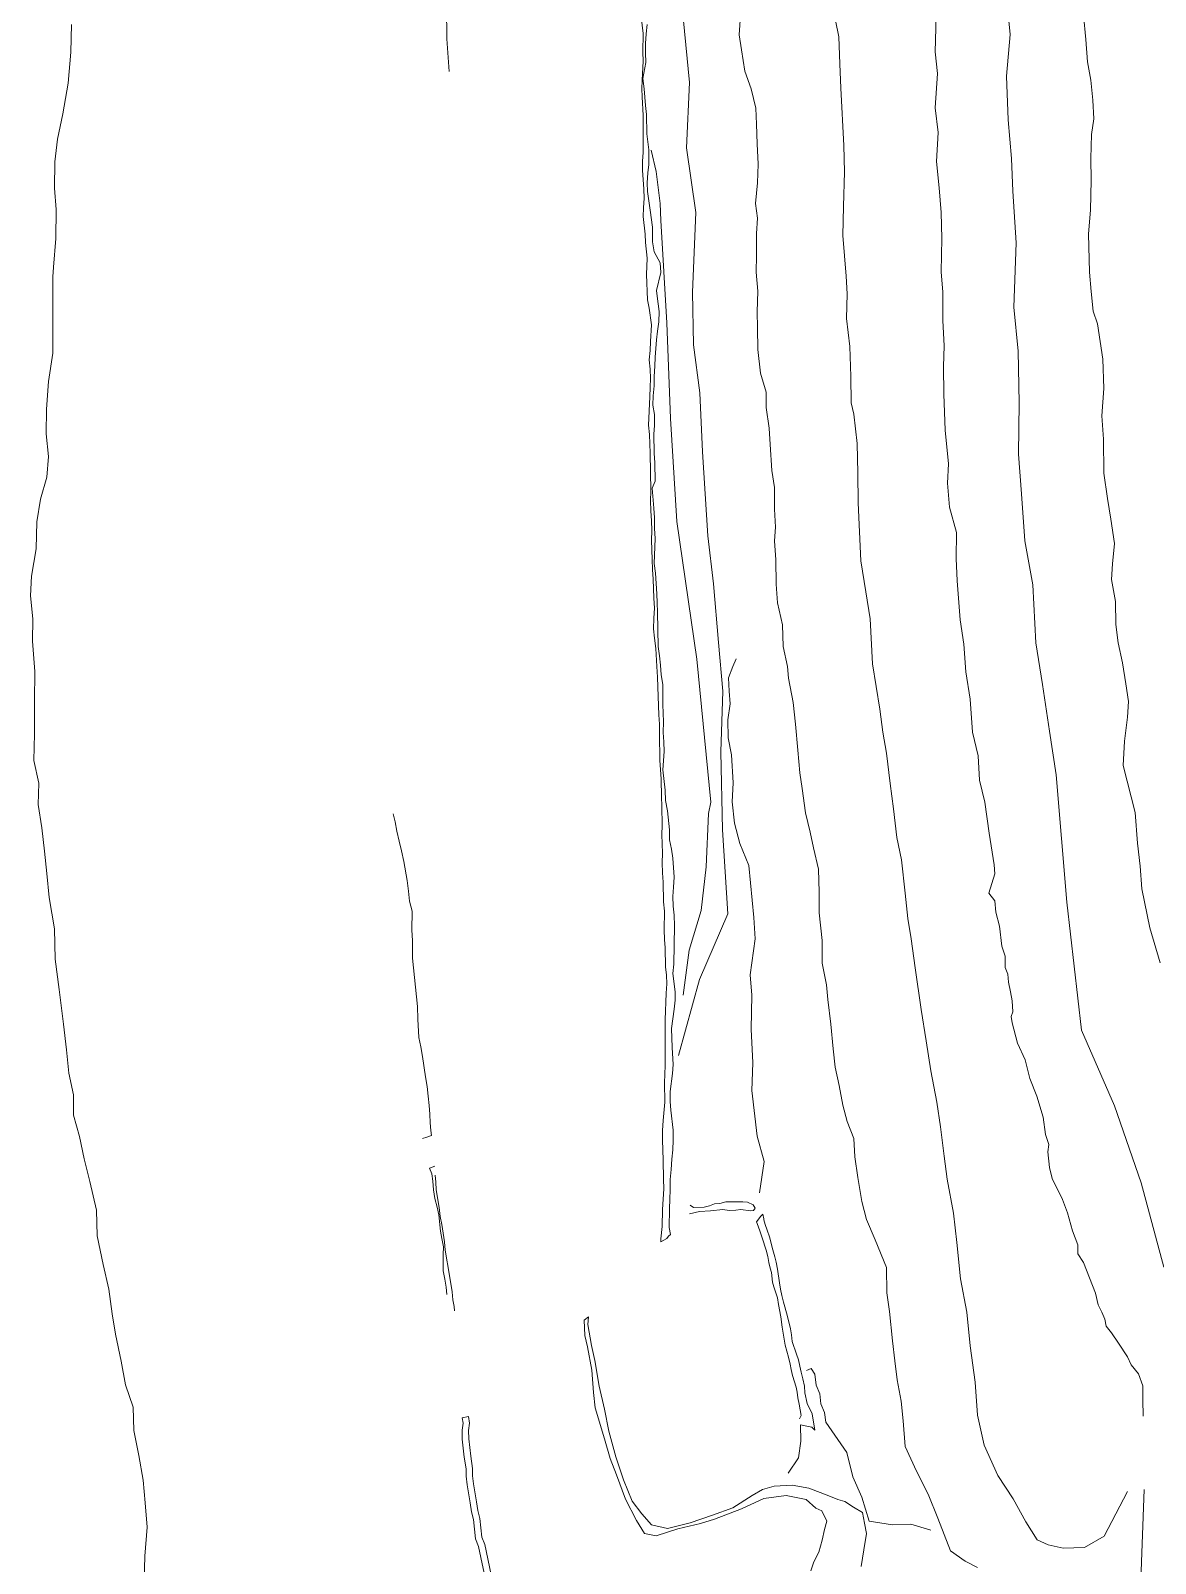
# Model space of a CAD drawing. Extents: x 683321 to 688873, y 7661944 to 7668387.
# Drawn here: x 685379 to 685552.8, y 7666588.9 to 7666825.8 of the extents above; entities that cross this region are included whole.
import ezdxf

# ---------------------------------------------------------------- set-up
doc = ezdxf.new("R2010")
doc.units = 0
doc.header["$MEASUREMENT"] = 0
doc.layers.add('01 CRESTA_Line', color=3, linetype='Continuous', lineweight=20)

msp = doc.modelspace()

# ---------------------------------------------------------------- linework, layer by layer
at = {"layer": '01 CRESTA_Line'}
for points in [[(685479.1, 7666667.38, 4191.14), (685482.33, 7666679.15, 4190.64), (685486.73, 7666689.3, 4189.89), (685485.9, 7666702.28, 4189.79), (685485.64, 7666714.34, 4189.92), (685485.96, 7666723.68, 4188.96), (685485.3, 7666731.2, 4188.2), (685484.52, 7666740.31, 4187.2), (685483.65, 7666747.73, 4187.16), (685482.83, 7666760.71, 4187.1), (685482.4, 7666769.8, 4187.1), (685481.42, 7666777.23, 4187.15), (685481.28, 7666785.39, 4187.19), (685481.78, 7666797.71, 4187.2), (685480.34, 7666807.72, 4187.25), (685480.79, 7666817.8, 4187.36), (685479.68, 7666829.42, 4187.65), (685480.12, 7666839.59, 4187.94), (685480.58, 7666846.97, 4188.27), (685481.16, 7666851.01, 4188.48)], [(685529.81, 7666831.07, 4150.06), (685530.36, 7666825.2, 4150.09), (685529.79, 7666818.76, 4150), (685530.07, 7666812.02, 4149.95), (685530.58, 7666806.04, 4149.94), (685530.78, 7666800.99, 4150.02), (685531.32, 7666793.01, 4149.96), (685530.94, 7666783.07, 4149.99), (685531.59, 7666776.28, 4150.06), (685531.77, 7666768.28, 4149.94), (685531.65, 7666760.34, 4150.08), (685532.14, 7666754.22, 4150.19), (685532.66, 7666746.94, 4150.19), (685533.86, 7666740.12, 4150.2), (685534.34, 7666731.16, 4150.21), (685535.37, 7666724.74, 4150.12), (685536.45, 7666717.54, 4150.14), (685537.47, 7666710.77, 4150.14), (685539.12, 7666691.07, 4149.89), (685541.4, 7666671.3, 4149.97), (685546.47, 7666659.58, 4150.15), (685550.62, 7666647.7, 4150.31), (685554.13, 7666634.64, 4150.42)], [(685443.66, 7666819.48, 4189.07), (685443.29, 7666824.52, 4189.16), (685443.27, 7666829.46, 4189.09)], [(685474.24, 7666826.76, 4189.88), (685474.12, 7666825.32, 4189.94), (685474.02, 7666823.83, 4190.02), (685474, 7666822.36, 4190.09), (685474.05, 7666820.91, 4190.2), (685473.6, 7666818.41, 4190.31), (685473.81, 7666816.83, 4190.49), (685473.98, 7666814.24, 4190.54), (685474.17, 7666812.85, 4190.69), (685474.21, 7666809.88, 4190.82), (685474.51, 7666807.39, 4190.82), (685474.52, 7666805.12, 4190.73), (685474.34, 7666803.82, 4190.8), (685474.25, 7666802.31, 4190.79), (685474.29, 7666800.97, 4190.78), (685474.74, 7666798.06, 4190.77), (685475.1, 7666795.42, 4190.88), (685475.09, 7666793.18, 4191.03), (685475.35, 7666791.64, 4191), (685476.25, 7666789.91, 4190.79), (685476.4, 7666788.42, 4190.61), (685475.68, 7666785.66, 4191.12), (685475.82, 7666784.77, 4191.1), (685476.11, 7666782.42, 4190.99), (685476.05, 7666780.81, 4190.93), (685475.88, 7666779.35, 4190.91), (685475.69, 7666778.01, 4190.94), (685475.52, 7666775.34, 4190.92), (685475.45, 7666773.92, 4190.92), (685475.36, 7666772.33, 4190.94), (685475.32, 7666770.88, 4190.92), (685475.19, 7666769.38, 4190.99), (685475.15, 7666767.89, 4191.04), (685475.4, 7666766.45, 4191.04), (685475.42, 7666764.79, 4191.11), (685475.31, 7666763.42, 4191.07), (685475.36, 7666760.48, 4191.08), (685475.44, 7666758.98, 4191.15), (685475.49, 7666756.16, 4191.07), (685475.01, 7666755.07, 4191.02), (685475.29, 7666751.99, 4191.04), (685475.38, 7666750.5, 4191.07), (685475.41, 7666748.86, 4191.18), (685475.48, 7666747.3, 4191.17), (685475.35, 7666743.42, 4191.17), (685475.53, 7666741.93, 4191.21), (685475.77, 7666738.74, 4191.32), (685475.82, 7666737.37, 4191.17), (685475.85, 7666735.92, 4191.09), (685475.98, 7666730.6, 4191.52), (685476.16, 7666729.17, 4191.42), (685476.33, 7666727.7, 4191.33), (685476.44, 7666726.22, 4191.32), (685476.66, 7666724.72, 4191.38), (685476.67, 7666721.64, 4191.58), (685476.77, 7666718.94, 4191.51), (685476.76, 7666717.31, 4191.56), (685476.84, 7666715.85, 4191.49), (685476.87, 7666714.36, 4191.53), (685476.66, 7666711.54, 4191.57), (685477.05, 7666708.41, 4191.57), (685477.1, 7666706.78, 4191.69), (685477.38, 7666705.21, 4191.66), (685477.71, 7666702.28, 4191.65), (685477.72, 7666700.74, 4191.74), (685478.01, 7666699.27, 4191.8), (685478.22, 7666697.88, 4191.81), (685478.46, 7666694.94, 4191.87), (685478.32, 7666693.41, 4191.96), (685478.23, 7666691.94, 4191.89), (685478.27, 7666690.48, 4191.85), (685478.44, 7666689.07, 4191.8), (685478.5, 7666687.44, 4191.95), (685478.38, 7666681.51, 4191.88), (685478.25, 7666680.06, 4191.89), (685478.61, 7666677.24, 4191.95), (685478.59, 7666675.92, 4191.9), (685478.44, 7666674.55, 4191.79), (685478.24, 7666673.05, 4191.77), (685478.03, 7666671.56, 4191.77), (685478.12, 7666668.6, 4191.67), (685478.26, 7666666.01, 4191.72), (685478.2, 7666664.59, 4191.67), (685477.8, 7666661.81, 4191.67), (685477.82, 7666660.29, 4191.63), (685477.92, 7666658.94, 4191.53), (685478.28, 7666655.83, 4191.69), (685478.3, 7666654.29, 4191.68), (685478.21, 7666652.81, 4191.71), (685478.06, 7666651.35, 4191.69), (685477.95, 7666649.76, 4191.68), (685477.83, 7666648.2, 4191.63), (685477.81, 7666646.64, 4191.65), (685477.75, 7666645.15, 4191.59), (685477.72, 7666643.67, 4191.57), (685477.67, 7666640.81, 4191.51), (685477.85, 7666639.71, 4191.36), (685477.54, 7666639.47, 4191.51), (685477.29, 7666639.09, 4191.5), (685476.39, 7666638.59, 4191.43), (685476.4, 7666639.02, 4191.49), (685476.6, 7666640.93, 4191.53), (685476.63, 7666643.59, 4191.6), (685476.71, 7666645.17, 4191.67), (685476.82, 7666646.78, 4191.78), (685476.77, 7666648.28, 4191.72), (685476.74, 7666651.2, 4191.73), (685476.63, 7666654.35, 4191.64), (685476.64, 7666655.79, 4191.68), (685476.73, 7666657.34, 4191.72), (685476.98, 7666660.17, 4191.67), (685476.96, 7666663.18, 4191.77), (685477.06, 7666665.84, 4191.73), (685477.02, 7666667.96, 4191.94), (685477.04, 7666669.5, 4191.93), (685477.03, 7666671.74, 4191.93), (685477.06, 7666672.92, 4191.83), (685477.2, 7666677.02, 4191.97), (685477.28, 7666678.48, 4192.05), (685477.27, 7666679.81, 4192), (685477.12, 7666681.09, 4191.93), (685477.02, 7666684.04, 4191.96), (685476.94, 7666685.31, 4191.89), (685476.89, 7666686.82, 4191.97), (685476.94, 7666689.69, 4191.93), (685476.81, 7666691.16, 4191.99), (685476.75, 7666694.17, 4192.01), (685476.61, 7666695.61, 4191.88), (685476.6, 7666697.16, 4191.9), (685476.61, 7666698.67, 4191.83), (685476.51, 7666701.57, 4191.73), (685476.6, 7666702.95, 4191.68), (685476.53, 7666705.95, 4191.7), (685476.46, 7666707.38, 4191.66), (685476.42, 7666710.11, 4191.65), (685476.34, 7666711.58, 4191.68), (685476.23, 7666713, 4191.7), (685476.2, 7666714.34, 4191.61), (685476.19, 7666715.78, 4191.57), (685476.18, 7666718.61, 4191.5), (685476.07, 7666720.02, 4191.48), (685475.97, 7666722.89, 4191.46), (685475.87, 7666725.89, 4191.4), (685475.75, 7666727.54, 4191.46), (685475.6, 7666730.31, 4191.37), (685475.41, 7666731.88, 4191.35), (685475.25, 7666733.36, 4191.24), (685475.31, 7666734.98, 4191.27), (685475.37, 7666736.53, 4191.32), (685475.28, 7666738.09, 4191.37), (685475.2, 7666741.04, 4191.26), (685475.08, 7666742.49, 4191.24), (685475.06, 7666744.08, 4191.29), (685474.94, 7666747.07, 4191.24), (685474.96, 7666748.53, 4191.16), (685474.93, 7666750.05, 4191.16), (685474.81, 7666751.59, 4191.15), (685474.76, 7666753.12, 4191.15), (685474.83, 7666754.67, 4191.11), (685474.71, 7666760.51, 4191.1), (685474.61, 7666763.38, 4191.09), (685474.46, 7666764.83, 4191.04), (685474.68, 7666769.21, 4191.06), (685474.73, 7666770.68, 4191.03), (685474.77, 7666772.06, 4190.95), (685474.73, 7666773.46, 4190.92), (685474.59, 7666774.94, 4190.94), (685474.75, 7666776.39, 4191.1), (685474.76, 7666777.77, 4191.06), (685474.93, 7666780.34, 4190.91), (685474.59, 7666782.9, 4191.12), (685474.33, 7666784.2, 4191.02), (685474.16, 7666788.11, 4191.08), (685474.28, 7666790.62, 4191.02), (685473.98, 7666793.08, 4190.91), (685473.93, 7666794.34, 4190.9), (685473.64, 7666797.1, 4190.84), (685473.72, 7666798.41, 4190.74), (685473.8, 7666799.93, 4190.84), (685473.75, 7666801.33, 4190.82), (685473.54, 7666804.22, 4190.8), (685473.54, 7666805.61, 4190.77), (685473.65, 7666806.98, 4190.83), (685473.64, 7666808.28, 4190.82), (685473.65, 7666812.7, 4190.67), (685473.47, 7666815.6, 4190.41), (685473.43, 7666816.84, 4190.39), (685473.48, 7666818.18, 4190.28), (685473.64, 7666821.09, 4190.22), (685473.57, 7666822.47, 4190.11), (685473.62, 7666825.36, 4189.94), (685473.31, 7666827.96, 4189.69)], [(685525.34, 7666588.25, 4175.96), (685523.42, 7666589.21, 4177.56), (685521.13, 7666590.79, 4179.52), (685519.17, 7666595.85, 4181.35), (685517.67, 7666599.59, 4179.64), (685515.91, 7666603.13, 4179.27), (685514.12, 7666606.96, 4179.44), (685513.81, 7666610.9, 4179.42), (685513.52, 7666613.95, 4179.41), (685512.92, 7666617.23, 4179.39), (685512.52, 7666620.2, 4179.38), (685512.18, 7666623.26, 4179.44), (685511.73, 7666627.81, 4179.52), (685511.28, 7666630.71, 4179.57), (685511.23, 7666634.61, 4179.64), (685509.49, 7666638.91, 4179.68), (685508.15, 7666642.04, 4179.71), (685507.43, 7666644.8, 4179.73), (685506.81, 7666648.52, 4179.74), (685506.37, 7666651.72, 4179.75), (685506.22, 7666654.57, 4179.76), (685505.17, 7666657.16, 4179.78), (685504.5, 7666659.69, 4179.79), (685503.92, 7666662.72, 4179.81), (685503.31, 7666665.58, 4179.84), (685503.01, 7666668.41, 4179.87), (685502.64, 7666672.21, 4179.9), (685502.21, 7666676.02, 4179.94), (685501.97, 7666678.32, 4179.95), (685501.3, 7666681.67, 4179.95), (685501.3, 7666685.18, 4179.96), (685500.85, 7666689.42, 4179.95), (685500.85, 7666692.62, 4179.93), (685500.72, 7666696.21, 4179.92), (685499.96, 7666699.47, 4180), (685499.44, 7666701.93, 4180.06), (685498.75, 7666704.9, 4180.13), (685498.24, 7666708.64, 4180.16), (685497.87, 7666711.1, 4180.19), (685497.53, 7666714.57, 4180.22), (685497.2, 7666718.62, 4180.28), (685496.83, 7666721.97, 4180.33), (685496.1, 7666725.73, 4180.38), (685495.94, 7666727.49, 4180.43), (685495.26, 7666730.61, 4180.51), (685495.19, 7666733.97, 4180.6), (685494.41, 7666737.36, 4180.69), (685494.22, 7666740.23, 4180.55), (685494.15, 7666744.02, 4180.38), (685493.92, 7666746.93, 4180.24), (685494.08, 7666749.03, 4180.15), (685493.92, 7666751.85, 4180.14), (685493.92, 7666755.2, 4180.12), (685493.52, 7666757.8, 4180.11), (685493.25, 7666761.83, 4180.18), (685493.1, 7666764.36, 4180.23), (685492.68, 7666767.56, 4180.28), (685492.66, 7666769.95, 4180.31), (685491.76, 7666772.86, 4180.36), (685491.38, 7666776.52, 4180.41), (685491.32, 7666779.86, 4180.46), (685491.24, 7666782.32, 4180.5), (685491.38, 7666785.53, 4180.54), (685491.09, 7666788.5, 4180.56), (685491.17, 7666791.03, 4180.57), (685491.18, 7666794.44, 4180.58), (685491.32, 7666796.84, 4180.59), (685491.02, 7666799.08, 4180.59), (685491.32, 7666802.28, 4180.6), (685491.42, 7666805.19, 4180.61), (685491.24, 7666808.32, 4180.61), (685491.17, 7666811.37, 4180.6), (685491.08, 7666813.84, 4180.6), (685490.35, 7666816.81, 4180.62), (685489.38, 7666819.57, 4180.63), (685488.86, 7666822.84, 4180.65), (685488.49, 7666825.16, 4180.67), (685488.71, 7666828.13, 4180.6)], [(685518.95, 7666828.03, 4159.52), (685518.77, 7666822.52, 4159.56), (685519.16, 7666819.21, 4159.59), (685518.77, 7666813.87, 4159.62), (685519.25, 7666810.09, 4159.55), (685519, 7666805.6, 4159.5), (685519.37, 7666801.49, 4159.47), (685519.68, 7666797.71, 4159.48), (685519.8, 7666793.67, 4159.5), (685519.68, 7666788.54, 4159.5), (685519.98, 7666785.38, 4159.5), (685519.98, 7666781.02, 4159.53), (685520.19, 7666777.09, 4159.55), (685520.05, 7666773.91, 4159.55), (685520.13, 7666769.61, 4159.55), (685520.33, 7666764.04, 4159.51), (685520.86, 7666758.87, 4159.47), (685520.7, 7666755.85, 4159.46), (685521, 7666752.16, 4159.45), (685522.05, 7666748.22, 4159.44), (685522.01, 7666744.21, 4159.46), (685522.19, 7666740.74, 4159.49), (685522.66, 7666734.71, 4159.44), (685523.19, 7666730.96, 4159.41), (685523.5, 7666726.7, 4159.4), (685524.17, 7666722.48, 4159.39), (685524.55, 7666717.39, 4159.4), (685525.4, 7666713.69, 4159.32), (685525.64, 7666709.94, 4159.28), (685526.45, 7666706.52, 4159.25), (685527.13, 7666701.74, 4159.22), (685527.91, 7666696.87, 4159.19), (685528, 7666695.47, 4159.22), (685527.09, 7666692.45, 4159.3), (685528, 7666691.27, 4159.27), (685528.16, 7666689.54, 4159.23), (685528.7, 7666687.36, 4159.23), (685529.07, 7666684.28, 4159.3), (685529.6, 7666682.76, 4159.26), (685529.61, 7666681, 4159.27), (685530.03, 7666679.94, 4159.27), (685530.11, 7666678.74, 4159.28), (685530.44, 7666677.24, 4159.29), (685530.67, 7666675.84, 4159.3), (685530.78, 7666674.12, 4159.31), (685530.54, 7666673.43, 4159.32), (685530.67, 7666672.41, 4159.34), (685531.52, 7666669.28, 4159.41), (685532.69, 7666666.72, 4159.4), (685533.41, 7666663.8, 4159.42), (685534.48, 7666661.07, 4159.45), (685535.48, 7666657.83, 4159.48), (685535.82, 7666655.17, 4159.5), (685536.34, 7666653.62, 4159.5), (685536.17, 7666652.5, 4159.52), (685536.47, 7666650.05, 4159.56), (685536.86, 7666648.39, 4159.56), (685538.46, 7666645.12, 4159.51), (685539.23, 7666643.05, 4159.52), (685539.98, 7666640.26, 4159.49), (685540.82, 7666638.09, 4159.51), (685540.81, 7666636.72, 4159.56), (685541.69, 7666635.4, 4159.61), (685543.08, 7666631.81, 4159.75), (685543.54, 7666630.66, 4159.64), (685543.96, 7666628.85, 4159.42), (685544.53, 7666627.71, 4159.34), (685545.01, 7666626.61, 4159.31), (685545.2, 7666625.56, 4159.31), (685546.05, 7666624.49, 4159.32), (685547.1, 7666622.92, 4159.27), (685548.51, 7666620.8, 4159.27), (685549.07, 7666619.58, 4159.26), (685550.2, 7666618.16, 4158.94), (685550.85, 7666616.3, 4158.7), (685550.88, 7666614.13, 4158.67), (685550.94, 7666611.64, 4158.63)], [(685553.57, 7666681.71, 4139.88), (685551.95, 7666687.14, 4139.93), (685550.71, 7666693.15, 4140), (685550.46, 7666696.64, 4140.02), (685550.06, 7666700.21, 4140.04), (685549.71, 7666704.96, 4140.1), (685547.82, 7666712.19, 4140.15), (685548.03, 7666715.97, 4140.15), (685548.51, 7666719.66, 4140.16), (685548.65, 7666722.13, 4140.18), (685548.26, 7666724.83, 4140.22), (685547.73, 7666728.1, 4140.28), (685547.06, 7666731.18, 4140.25), (685546.72, 7666734.03, 4140.22), (685546.63, 7666737.58, 4140.26), (685546.05, 7666740.98, 4140.25), (685546.2, 7666743.39, 4140.25), (685546.47, 7666746.52, 4140.27), (685545.95, 7666750.27, 4140.23), (685545.42, 7666753.5, 4140.19), (685544.87, 7666757.39, 4140.19), (685544.77, 7666762.66, 4140.16), (685544.52, 7666766.28, 4140.18), (685544.84, 7666770.49, 4140.2), (685544.67, 7666775.02, 4140.2), (685543.87, 7666780.47, 4140.23), (685543.19, 7666782.46, 4140.23), (685542.91, 7666785.47, 4140.24), (685542.63, 7666788.48, 4140.24), (685542.5, 7666794.4, 4140.09), (685542.77, 7666798.07, 4140.05), (685542.88, 7666802.72, 4140.06), (685542.85, 7666806.07, 4140.02), (685542.93, 7666809.75, 4139.95), (685543.29, 7666812.2, 4139.94), (685543.14, 7666815.07, 4139.88), (685542.82, 7666818.18, 4139.83), (685542.32, 7666820.97, 4139.83), (685542.08, 7666824.45, 4139.82), (685541.71, 7666828.28, 4139.84)], [(685385.29, 7666826.77, 4232.85), (685385.16, 7666822.47, 4232.69), (685384.76, 7666817.71, 4232.54), (685383.93, 7666812.96, 4232.48), (685383.14, 7666809.04, 4232.39), (685382.73, 7666805.51, 4232.32), (685382.65, 7666801.44, 4232.22), (685382.9, 7666798.16, 4232.32), (685382.89, 7666793.68, 4232.11), (685382.48, 7666789.26, 4231.92), (685382.41, 7666787.73, 4231.36), (685382.38, 7666782.52, 4231.28), (685382.4, 7666775.93, 4231.14), (685381.74, 7666771.56, 4230.71), (685381.43, 7666767.32, 4230.73), (685381.36, 7666763.49, 4230.9), (685381.75, 7666759.97, 4230.59), (685381.46, 7666756.8, 4230.66), (685380.5, 7666753.36, 4230.21), (685379.94, 7666749.9, 4230.24), (685379.8, 7666745.69, 4230.31), (685379.1, 7666741.49, 4230.49), (685378.97, 7666738.45, 4230.36), (685379.29, 7666734.9, 4230.12), (685379.27, 7666731.42, 4229.82), (685379.6, 7666726.75, 4229.6), (685379.59, 7666722.22, 4229.49), (685379.57, 7666717.12, 4229.42), (685379.47, 7666713.01, 4229.28), (685380.23, 7666709.5, 4228.9), (685380.16, 7666706.18, 4228.99), (685380.7, 7666702.6, 4228.65), (685381.12, 7666698.98, 4228.55), (685381.48, 7666695.52, 4228.34), (685381.83, 7666691.79, 4228.55), (685382.65, 7666686.95, 4228.17), (685382.76, 7666682.27, 4228.54), (685383.37, 7666677.58, 4228.31), (685384.06, 7666672.25, 4228.23), (685384.52, 7666668.24, 4228.13), (685384.85, 7666664.65, 4227.78), (685385.62, 7666661.28, 4227.82), (685385.58, 7666658.17, 4227.7), (685386.51, 7666654.85, 4227.47), (685387.25, 7666651.43, 4227.49), (685388.13, 7666647.9, 4227.56), (685389.14, 7666643.46, 4227.42), (685389.27, 7666639.52, 4227.23), (685390.19, 7666635.09, 4227.02), (685391.07, 7666631.25, 4226.91), (685391.58, 7666627.46, 4227.01), (685392.09, 7666624.32, 4226.96), (685392.94, 7666620.11, 4226.54), (685393.62, 7666616.48, 4226.56), (685394.81, 7666613.04, 4226.47), (685394.9, 7666609.43, 4226.65), (685395.71, 7666605.54, 4226.46), (685396.38, 7666601.75, 4225.79), (685396.66, 7666598.21, 4225.86), (685396.99, 7666594.47, 4225.65), (685396.6, 7666589.98, 4225.68), (685396.5, 7666586.23, 4225.34)], [(685548.49, 7666599.96, 4162.27), (685544.9, 7666593.07, 4163.48), (685541.87, 7666591.3, 4165.93), (685538.56, 7666591.21, 4168.94), (685536.24, 7666591.71, 4169.32), (685534.56, 7666592.51, 4169.59), (685532.8, 7666595.29, 4169.96), (685530.82, 7666598.83, 4169.89), (685528.45, 7666602.47, 4169.81), (685526.35, 7666607.12, 4169.72), (685525.32, 7666611.77, 4169.68), (685524.95, 7666616.89, 4169.67), (685524.2, 7666622.48, 4169.49), (685523.65, 7666627.7, 4169.47), (685522.71, 7666632.85, 4169.54), (685522.11, 7666638.46, 4169.68), (685521.63, 7666642.99, 4169.8), (685520.62, 7666648.24, 4169.89), (685520.17, 7666651.82, 4169.96), (685519.59, 7666656.34, 4170.02), (685519.01, 7666660.18, 4170.07), (685518.1, 7666665, 4170.08), (685517.41, 7666669.65, 4170.04), (685516.61, 7666674.5, 4169.93), (685515.68, 7666680.92, 4169.78), (685515.05, 7666685.42, 4169.68), (685514.57, 7666688.56, 4169.61), (685514.12, 7666692.46, 4169.56), (685513.56, 7666697.63, 4169.54), (685512.87, 7666701.1, 4169.52), (685512.36, 7666705.52, 4169.55), (685511.8, 7666709.44, 4169.6), (685511.27, 7666714.1, 4169.62), (685510.67, 7666717.37, 4169.65), (685510.21, 7666720.9, 4169.6), (685509.09, 7666727.95, 4169.68), (685508.72, 7666734.87, 4169.76), (685508.06, 7666739.04, 4169.79), (685507.29, 7666743.87, 4169.94), (685507.08, 7666748.35, 4170.06), (685506.87, 7666752.83, 4170.11), (685506.8, 7666757.41, 4170.17), (685506.72, 7666761.98, 4170.15), (685506.2, 7666766.52, 4169.87), (685505.78, 7666768.27, 4170.15), (685505.76, 7666772.33, 4170.22), (685505.58, 7666777, 4170.25), (685505.06, 7666781.32, 4170.25), (685505.17, 7666785.15, 4170.21), (685505.01, 7666787.84, 4169.95), (685504.49, 7666794.13, 4170.1), (685504.61, 7666798.65, 4170.05), (685504.77, 7666804.01, 4169.99), (685504.68, 7666808.05, 4169.99), (685504.22, 7666816.9, 4170), (685504.02, 7666820.67, 4170.01), (685503.87, 7666824.88, 4170.01), (685503.37, 7666827.38, 4170.07)], [(685474.88, 7666807.33, 4190.56), (685475.67, 7666804.03, 4190.5), (685476.26, 7666799.08, 4190.39), (685476.4, 7666796.48, 4190.38), (685477.31, 7666780.66, 4190.31), (685477.89, 7666765.85, 4190.24), (685478.84, 7666749.92, 4190.17), (685481.94, 7666728.64, 4190.07), (685484.1, 7666706.54, 4189.97), (685483.75, 7666704.8, 4189.96), (685483.37, 7666696.56, 4190.25), (685482.62, 7666689.82, 4190.39), (685480.75, 7666683.65, 4190.43), (685479.81, 7666676.72, 4190.51)], [(685488.02, 7666728.69, 4181.72), (685487.52, 7666727.52, 4181.94), (685486.82, 7666725.77, 4182.27), (685486.93, 7666723.72, 4182.65), (685487.11, 7666721.73, 4183.02), (685486.72, 7666719.27, 4183.48), (685486.76, 7666716.47, 4183.6), (685487.28, 7666713.84, 4183.71), (685487.56, 7666709.55, 4183.9), (685487.4, 7666706.59, 4183.88), (685487.74, 7666703.28, 4183.86), (685488.57, 7666700.15, 4184), (685489.98, 7666696.76, 4184.15), (685490.75, 7666688.7, 4184.82), (685490.98, 7666685.4, 4185.11), (685490.19, 7666679.86, 4185.57), (685490.42, 7666676.7, 4185.85), (685490.33, 7666671.43, 4186.22), (685490.6, 7666666.25, 4186.53), (685490.45, 7666661.97, 4186.79), (685491.26, 7666654.91, 4187.2), (685492.34, 7666650.99, 4187.39), (685491.63, 7666646.16, 4187.63)], [(685439.55, 7666654.57, 4190.51), (685440.23, 7666654.75, 4190.74), (685440.93, 7666655, 4190.95), (685440.81, 7666655.78, 4190.99), (685440.7, 7666656.99, 4190.89), (685440.65, 7666658.31, 4190.94), (685440.58, 7666659.64, 4190.98), (685440.43, 7666661.08, 4190.96), (685440.28, 7666662.6, 4191.03), (685440.01, 7666664.1, 4191.08), (685439.56, 7666667.24, 4191.18), (685439.29, 7666668.72, 4191.27), (685438.99, 7666670.15, 4191.26), (685438.82, 7666672.99, 4191.27), (685438.74, 7666674.94, 4191.24), (685437.97, 7666682.41, 4191.08), (685437.99, 7666683.75, 4191.17), (685437.99, 7666685.17, 4191.13), (685437.88, 7666686.77, 4191.04), (685437.92, 7666689.71, 4191.01), (685437.54, 7666691.26, 4191.06), (685437.35, 7666692.8, 4191.12), (685437.15, 7666694.44, 4191.04), (685436.65, 7666697.38, 4191.09), (685436.29, 7666699, 4190.99), (685435.93, 7666700.51, 4191.07), (685435.58, 7666702.05, 4191.15), (685435.29, 7666703.5, 4191.43), (685435, 7666704.76, 4191.7)], [(685443.31, 7666630.45, 4191.13), (685443.22, 7666631.58, 4191.16), (685442.98, 7666632.79, 4191.14), (685442.75, 7666634.11, 4191.02), (685442.71, 7666636.61, 4191.01), (685442.77, 7666637.79, 4190.94), (685442.52, 7666639.09, 4190.95), (685442.31, 7666640.24, 4190.92), (685442.05, 7666642.76, 4190.89), (685441.78, 7666643.94, 4190.87), (685441.45, 7666645.25, 4190.83), (685441.25, 7666646.62, 4190.88), (685441.16, 7666647.94, 4190.92), (685440.96, 7666649.08, 4190.96), (685440.63, 7666649.97, 4190.84), (685441.45, 7666650.29, 4190.92)], [(685441.52, 7666648.9, 4191.05), (685441.58, 7666647.81, 4190.98), (685441.66, 7666646.61, 4190.95), (685442.11, 7666643.87, 4190.94), (685442.29, 7666642.5, 4191), (685442.5, 7666641.26, 4191.03), (685442.71, 7666639.91, 4191.02), (685442.96, 7666638.57, 4190.99), (685443.02, 7666637.29, 4190.98), (685443.71, 7666633.37, 4191.16), (685444.1, 7666630.86, 4191.16), (685444.22, 7666629.59, 4191.2), (685444.41, 7666628.6, 4191.17), (685444.48, 7666627.91, 4191.19)], [(685480.78, 7666642.92, 4189.61), (685482.34, 7666643.25, 4189.52), (685484.05, 7666643.36, 4189.38), (685485.94, 7666643.56, 4189.36), (685486.94, 7666643.43, 4189.23), (685487.95, 7666643.45, 4189.24), (685488.74, 7666643.59, 4189.1), (685490.24, 7666643.37, 4189.02), (685490.71, 7666643.41, 4188.92), (685490.98, 7666643.8, 4188.95), (685490.63, 7666644.32, 4188.97), (685489.75, 7666644.73, 4188.95), (685489.06, 7666644.78, 4188.95), (685488.35, 7666644.78, 4188.97), (685486.44, 7666644.78, 4189.11), (685485.5, 7666644.51, 4189.26), (685484.68, 7666644.44, 4189.24), (685483.92, 7666644.12, 4189.34), (685483.09, 7666643.95, 4189.39), (685481.4, 7666643.9, 4189.57), (685480.92, 7666644.23, 4189.5)], [(685497.83, 7666611.21, 4188.66), (685498.07, 7666611.74, 4188.67), (685497.76, 7666613.48, 4188.61), (685497.54, 7666614.44, 4188.55), (685497.45, 7666615.35, 4188.58), (685497.27, 7666616.13, 4188.54), (685496.72, 7666617.89, 4188.58), (685496.5, 7666618.84, 4188.57), (685496.39, 7666619.66, 4188.57), (685496.11, 7666620.75, 4188.54), (685495.58, 7666622.58, 4188.55), (685495.11, 7666625.38, 4188.55), (685494.9, 7666626.99, 4188.51), (685494.54, 7666628.91, 4188.49), (685494.41, 7666629.92, 4188.4), (685493.83, 7666631.63, 4188.37), (685493.64, 7666632.36, 4188.5), (685493.47, 7666633.81, 4188.5), (685493.28, 7666634.52, 4188.47), (685493.08, 7666635.4, 4188.43), (685492.92, 7666636.3, 4188.42), (685492.64, 7666637.3, 4188.34), (685492.05, 7666639.22, 4188.35), (685491.75, 7666640.12, 4188.32), (685491.4, 7666640.98, 4188.31), (685491.14, 7666641.67, 4188.35), (685491.82, 7666642.52, 4188.15), (685492.13, 7666642.84, 4188.22), (685492.29, 7666642.11, 4188.27), (685492.32, 7666641.96, 4188.31), (685492.48, 7666641.23, 4188.3), (685492.83, 7666640.36, 4188.25), (685493.15, 7666639.37, 4188.22), (685493.66, 7666637.33, 4188.26), (685493.97, 7666636.28, 4188.23), (685494.21, 7666635.42, 4188.29), (685494.41, 7666634.34, 4188.27), (685494.7, 7666632.23, 4188.36), (685494.87, 7666631.28, 4188.3), (685495.08, 7666630.29, 4188.36), (685495.33, 7666629.27, 4188.31), (685495.88, 7666627.25, 4188.35), (685496.4, 7666625.15, 4188.39), (685496.55, 7666624.19, 4188.32), (685496.67, 7666623.17, 4188.4), (685497.35, 7666621.21, 4188.39), (685497.66, 7666620.31, 4188.35), (685497.88, 7666619.34, 4188.34), (685498.08, 7666618.43, 4188.37), (685498.33, 7666617.38, 4188.33), (685498.57, 7666616.28, 4188.39), (685498.62, 7666615.25, 4188.44), (685498.97, 7666613.57, 4188.49), (685499.75, 7666611.98, 4188.45), (685500.2, 7666609.44, 4188.38), (685499.73, 7666609.9, 4188.56), (685499.22, 7666610.01, 4188.56), (685497.95, 7666610.3, 4188.6), (685498.02, 7666607.74, 4189.19), (685497.64, 7666605.2, 4189.65), (685496.05, 7666602.79, 4189.99)], [(685507.34, 7666588.4, 4190.41), (685507.74, 7666590.95, 4190.36), (685508.15, 7666593.49, 4190.3), (685507.85, 7666595.11, 4190.27), (685507.54, 7666596.72, 4190.24), (685506.17, 7666597.56, 4190.2), (685504.8, 7666598.41, 4190.17), (685503.73, 7666598.74, 4190.25), (685502.33, 7666599.3, 4190.25), (685499.23, 7666600.5, 4190.38), (685496.66, 7666600.96, 4190.48), (685493.88, 7666600.83, 4190.39), (685492.08, 7666600.27, 4190.32), (685490.48, 7666599.35, 4190.3), (685487.49, 7666597.45, 4190.43), (685484.37, 7666596.34, 4190.5), (685480.91, 7666595.16, 4190.66), (685477.38, 7666594.26, 4190.59), (685474.92, 7666594.85, 4190.54), (685473.43, 7666596.51, 4190.5), (685471.92, 7666598.51, 4190.45), (685470.6, 7666601.78, 4190.51), (685469.41, 7666605.33, 4190.7), (685468.33, 7666609.33, 4190.92), (685467.69, 7666612.69, 4190.92), (685466.85, 7666616.25, 4190.95), (685466.18, 7666620.25, 4190.92), (685465.64, 7666622.57, 4190.93), (685465.09, 7666625.8, 4190.92), (685465.17, 7666626.98, 4190.85), (685464.53, 7666626.49, 4190.89), (685464.64, 7666624.08, 4190.94), (685465.05, 7666622.33, 4191.04), (685465.73, 7666618.75, 4190.98), (685465.95, 7666615.28, 4190.86), (685466.25, 7666612.92, 4191.03), (685467.69, 7666608.14, 4190.7), (685468.53, 7666605.08, 4190.82), (685469.51, 7666602.56, 4190.79), (685470.89, 7666598.79, 4190.58), (685472.59, 7666595.48, 4190.57), (685473.83, 7666593.47, 4190.67), (685475.67, 7666593.13, 4190.72), (685479.02, 7666594.19, 4190.62), (685482.53, 7666595.03, 4190.43), (685484.69, 7666595.69, 4190.48), (685488.86, 7666597.32, 4190.47), (685492.29, 7666598.91, 4190.55), (685495.76, 7666599.37, 4190.4), (685498.84, 7666598.72, 4190.49), (685500.32, 7666597.4, 4190.37), (685501.24, 7666596.97, 4190.66), (685502.05, 7666595.41, 4190.19), (685501.69, 7666594.09, 4190.19), (685501.33, 7666592.48, 4190.01), (685500.81, 7666590.59, 4189.92), (685500, 7666589.12, 4189.88), (685499.55, 7666587.74, 4189.59)], [(685518.13, 7666593.98, 4183.3), (685515.03, 7666594.91, 4187.04), (685512.16, 7666594.82, 4188.37), (685508.57, 7666595.37, 4189.61), (685507.42, 7666599.09, 4190.08), (685506.03, 7666602.26, 4188.94), (685505.14, 7666606, 4187.72), (685501.9, 7666610.69, 4188.03), (685501.65, 7666612.18, 4188), (685501.12, 7666613.52, 4187.95), (685500.93, 7666615.06, 4187.91), (685500.4, 7666616.42, 4187.91), (685500.16, 7666618.14, 4187.88), (685499.62, 7666619, 4187.85), (685498.87, 7666618.71, 4187.85)], [(685449.44, 7666585.63, 4191.11), (685448.21, 7666591.48, 4191.03), (685447.73, 7666592.66, 4191.02), (685447.4, 7666595.63, 4191.05), (685447.13, 7666596.84, 4191.13), (685446.9, 7666598.23, 4191.19), (685446.45, 7666601.02, 4191.18), (685446.29, 7666602.35, 4191.15), (685446.27, 7666603.46, 4191.14), (685446, 7666605.3, 4191.2), (685445.69, 7666608.05, 4191.29), (685445.66, 7666609.46, 4191.29), (685445.8, 7666610.52, 4191.24), (685445.67, 7666611.39, 4191.36), (685446.66, 7666611.55, 4191.36), (685446.81, 7666610.53, 4191.24), (685446.66, 7666609.41, 4191.29), (685446.69, 7666608.12, 4191.29), (685446.99, 7666605.43, 4191.2), (685447.27, 7666603.54, 4191.14), (685447.29, 7666602.42, 4191.15), (685447.44, 7666601.16, 4191.18), (685447.88, 7666598.39, 4191.19), (685448.11, 7666597.03, 4191.13), (685448.38, 7666595.79, 4191.05), (685448.71, 7666592.91, 4191.02), (685449.17, 7666591.77, 4191.03), (685450.42, 7666585.85, 4191.11)], [(685551.1, 7666600.3, 4158.44), (685550.5, 7666584.88, 4159.26), (685548.75, 7666571.36, 4159.88), (685548.63, 7666566.23, 4159.79), (685548.08, 7666556.98, 4159.75), (685547.54, 7666546.71, 4159.84), (685548.36, 7666542.96, 4159.36), (685548.29, 7666538.03, 4159.22), (685547.73, 7666530.4, 4159.21), (685548.97, 7666525.17, 4159.23), (685548.6, 7666515.43, 4159.7), (685549.09, 7666511.11, 4160.04), (685548.7, 7666504.74, 4160.21), (685550.12, 7666501.2, 4160.39), (685551.87, 7666498.45, 4160.17), (685555.22, 7666494.36, 4159.86)]]:
    msp.add_polyline3d(points, dxfattribs=at)

doc.saveas('drawing.dxf')
